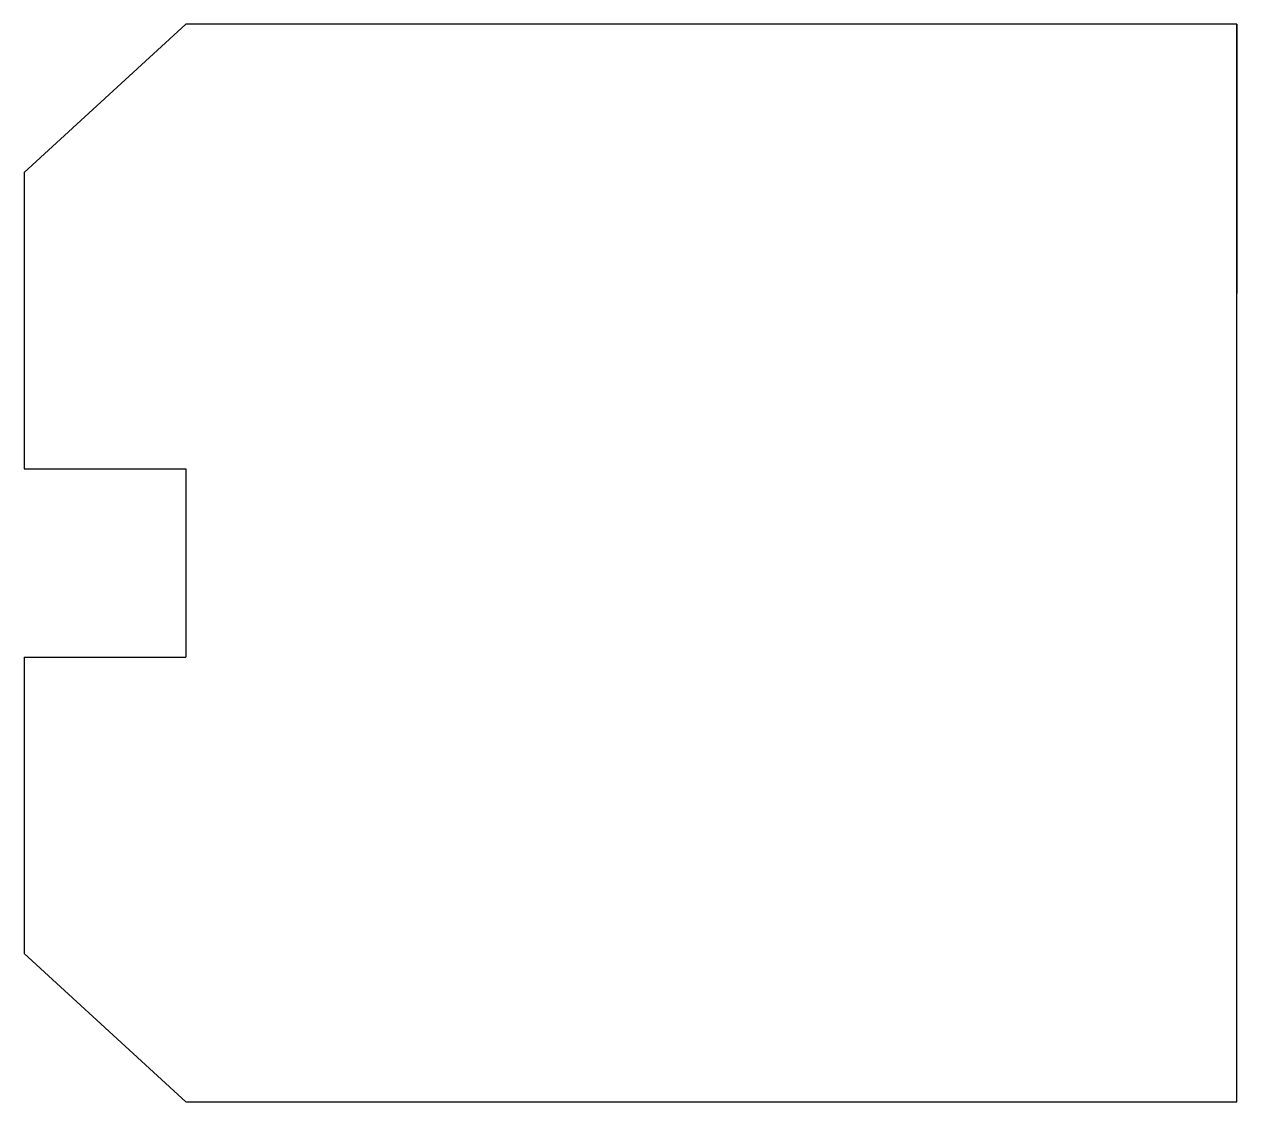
# Model space of a CAD drawing. Header units: millimetres. Extents: x 0 to 45, y 0 to 40.
import ezdxf

# ---------------------------------------------------------------- set-up
doc = ezdxf.new("R2010")
doc.units = ezdxf.units.MM
doc.layers.add('CONDUCTOR', color=7, linetype='Continuous')

# ---------------------------------------------------------------- blocks, each defined once
blk = doc.blocks.new('HDMN')
at = {"layer": 'CONDUCTOR', "color": 8, "ltscale": 100}
for p, q in [((0, 20), (-39, 20)), ((0, -20), (0, 20)), ((-45, 14.5), (-45, 3.5)), ((-45, 3.5), (-39, 3.5)), ((-39, 3.5), (-39, -3.5)), ((-45, -3.5), (-39, -3.5)), ((-45, -3.5), (-45, -14.5)), ((-39, -20), (0, -20))]:
    blk.add_line(p, q, dxfattribs=at)
for points in [[(-39, 20), (-45, 14.5)], [(0, 20), (0, 10)], [(-45, -14.5), (-39, -20)]]:
    blk.add_lwpolyline(points, dxfattribs=at)

msp = doc.modelspace()

# ---------------------------------------------------------------- block references
msp.add_blockref('HDMN', (45, 20))

doc.saveas('drawing.dxf')
